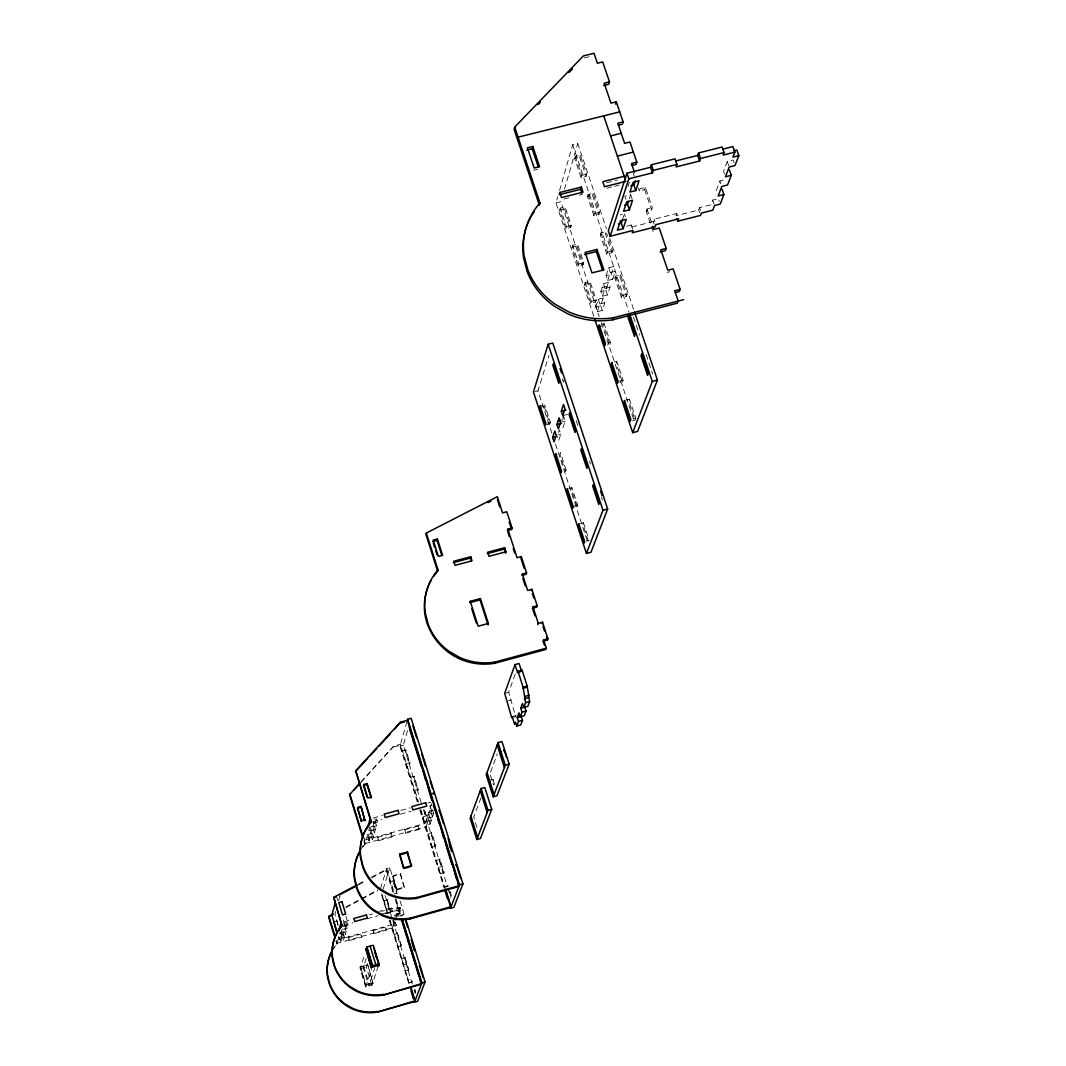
<?xml version="1.0" encoding="UTF-8"?>
<svg xmlns="http://www.w3.org/2000/svg" width="1066" height="1066" viewBox="0 0 1066 1066"><rect width="100%" height="100%" fill="white"/><g stroke="black" fill="none" stroke-linecap="round" stroke-linejoin="round"><path stroke-width="0.75" stroke-dasharray="5 3.75" d="M335.777 911.323L334.964 914.322L339.574 929.472M338.615 900.823L339.841 896.319L340.774 899.398M337.989 925.648L336.803 920.371M360.548 849.895A46.811 45.398 18.3 0 1 365.092 843.606L364.066 840.288L365.345 835.704M332.752 949.819A42.44 41.481 18.7 0 1 336.883 944.063L340.214 932.19M362.906 846.897A46.771 45.372 18.3 0 1 364.839 844.472L369.795 826.856M340.294 933.23L340.494 932.51L342.333 938.573L347.343 920.984L345.944 916.347M396.166 925.461L395.233 922.423L392.141 923.289L393.074 926.327L396.166 925.461L397.138 922.53L394.047 923.396L393.114 920.358L391.662 924.755L339.255 939.439L342.119 929.259L345.237 928.393L346.17 931.457L345.331 934.376L342.226 935.242L341.293 932.19L344.398 931.324L345.331 934.376M343.785 923.343L346.93 922.463L347.862 925.555L347.01 928.513L343.878 929.392L344.718 926.434L342.799 917.226M367.957 837.596L368.956 834.078L372.367 833.132L373.393 836.464L372.394 839.981L368.983 840.927L367.957 837.596L371.368 836.65L372.367 833.132M369.955 830.534L370.955 826.963L374.393 826.017L375.432 829.375L374.406 832.932L370.981 833.878L369.955 830.534L373.38 829.588L374.393 826.017M360.828 782.551L393.74 746.133L400.483 744.295L418.498 802.085M340.574 941.038L341.4 938.147L340.467 935.109L343.572 934.229L344.505 937.28L343.678 940.172L340.574 941.038L339.654 938L342.746 937.134L343.678 940.172M342.226 935.242L343.052 932.324L346.17 931.457M368.983 840.927L369.982 837.41L368.956 834.078M370.981 833.878L371.994 830.334L370.955 826.963M373.007 826.75L374.033 823.152L372.98 819.767L376.445 818.808L377.484 822.192L376.458 825.804L373.007 826.75L371.967 823.378L375.419 822.432L376.445 818.808M417.286 801.819L399.95 746.173L407.119 721.202M593.802 316.229L555.972 202.926L557.785 196.637M559.583 190.348L572.695 144.723L577.745 143.457L606.434 228.644M421.163 802.471L403.308 745.254L407.905 729.41M564.514 189.108L577.745 143.457M349.235 940.598L348.515 936.841L349.235 940.598L361.561 937.134L360.854 933.39L361.561 937.134M378.43 840.714L377.67 836.517L378.43 840.714L392.008 836.97L391.249 832.773L392.008 836.97M559.637 210.162L560.223 208.15L565.127 206.924L571.323 225.459L570.723 227.458L565.833 228.697L559.637 210.162L564.54 208.923L565.127 206.924M574.654 158.501L575.267 156.369L580.317 155.103L586.726 174.144L586.087 176.25L581.05 177.516L574.654 158.501L579.691 157.235L580.317 155.103M405.626 750.877L405.906 749.931L402.535 750.85L402.255 751.797L405.626 750.877L409.73 764.002L406.359 764.922L406.626 763.989L409.997 763.069L405.906 749.931M565.833 228.697L566.419 226.698L560.223 208.15M581.05 177.516L581.676 175.41L575.267 156.369M409.73 764.002L409.997 763.069M572.029 247.272L572.629 245.3L577.545 244.047L583.782 262.689L583.169 264.648L578.252 265.9L572.029 247.272L576.933 246.019L577.545 244.047M587.459 196.597L588.099 194.505L593.149 193.226L599.598 212.361L598.945 214.439L593.882 215.718L587.459 196.597L592.509 195.318L593.149 193.226M413.821 777.154L414.101 776.235L410.73 777.154L410.45 778.073L413.821 777.154L417.939 790.319L414.554 791.252L414.847 790.332L418.218 789.413L414.101 776.235M380.522 888.511L386.665 868.537L389.796 867.671L398.124 894.667M383.12 889.164L389.796 867.671M551.855 433.116L537.957 390.796L548.963 355.391M578.252 265.9L578.865 263.942L572.629 245.3M593.882 215.718L594.535 213.64L588.099 194.505M360.015 967.195L367.65 964.41L373.033 983.518L365.611 985.61L360.015 967.195L367.424 965.116M378.217 966.156L371.914 985.197L365.745 986.943L360.188 968.688L364.532 954.776M361.547 966.769L361.774 966.062M373.886 933.683L373.193 929.925L373.886 933.683L386.198 930.232L385.506 926.474L386.198 930.232M405.573 833.212L404.827 829.015L405.573 833.212L419.125 829.468L418.378 825.271L419.125 829.468M417.939 790.319L418.218 789.413M366.198 958.547L363.266 967.821L368.836 986.077L374.606 968.461M392.794 876.492L393.061 875.652L400.55 873.56L404.4 887.765L396.912 889.857L392.794 876.492L400.27 874.413L400.55 873.56M365.878 965.543L366.104 964.85M387.065 900.464L387.304 899.717L384 901.316L387.065 900.464L390.782 912.536L387.704 913.389L381.681 893.788M393.101 881.489L393.341 880.716L389.969 882.368L393.101 881.489L396.885 893.774L393.341 880.716M545.326 424.974L549.856 423.788L544.153 406.439L544.673 404.8L540.142 405.986M371.914 985.197L366.358 966.942L367.837 962.292M584.488 284.569L585.101 282.637L590.031 281.371L596.294 300.106L595.667 302.024L590.737 303.29L584.488 284.569L589.405 283.303L590.031 281.371M600.331 234.893L600.984 232.841L606.061 231.549L605.395 233.601L611.871 252.815L606.794 254.108L600.331 234.893L605.395 233.601M387.704 913.389L382.374 894.534M365.611 985.61L360.228 966.502M396.912 889.857L393.061 875.652M365.745 986.943L371.461 969.34M391.528 907.939L392.235 911.776L391.528 907.939L378.976 911.457M390.782 912.536L387.304 899.717M549.856 423.788L550.376 422.163L544.673 404.8M563.994 380.362L563.434 382.081L561.955 377.63M628.021 186.51L629.393 182.299M590.737 303.29L591.364 301.372L585.101 282.637M606.794 254.108L607.46 252.082L600.984 232.841M622.331 220.129L624.396 213.866L620.079 214.959M629.34 198.862L630.686 194.745L624.863 196.224L626.262 200.355M426.467 815.836L423.082 816.783L422.789 817.662L426.173 816.729L426.467 815.836L424.175 808.494M611.871 252.815L612.537 250.79L606.554 233.028M431.69 803.591L425.147 823.405L364.066 840.288M595.761 306.941L598.306 299.253L603.263 297.987L604.848 302.717L602.277 310.379L597.333 311.658L595.761 306.941L600.704 305.675L603.263 297.987M600.864 291.498L603.449 283.663L608.459 282.383L610.058 287.14L607.447 294.962L602.45 296.241L600.864 291.498L605.848 290.219L608.459 282.383M606.061 275.748L608.713 267.766L613.763 266.473L611.098 274.468L612.71 279.252L607.673 280.545L606.061 275.748L611.098 274.468M373.033 983.518L368.116 965.943M395.033 920.464L392.594 927.78L337.083 943.343A42.467 41.507 18.7 0 0 332.938 949.1M597.333 311.658L599.878 303.983L598.306 299.253M602.45 296.241L605.048 288.433L603.449 283.663M607.673 280.545L610.325 272.576L608.713 267.766M397.192 916.547L398.178 913.575L395.073 914.441L396.006 917.506L398.497 910.031L381.255 914.841M400.176 907.579L399.177 910.591L396.059 911.457L397.005 914.521L400.123 913.655L401.122 910.657L400.176 907.579L397.045 908.459L397.991 911.523L401.122 910.657M429.118 820.687L425.734 821.633L426.773 824.951L430.158 824.005L429.118 820.687L430.304 817.129L426.906 818.062L427.946 821.393L431.344 820.46L430.304 817.129M431.503 813.545L428.092 814.477L429.132 817.822L432.543 816.876L431.503 813.545L432.703 809.933L429.278 810.88L430.331 814.224L433.755 813.278L432.703 809.933M558.477 432.436L559.344 429.838L560.783 434.222L558.611 440.698L557.172 436.327M562.621 419.991L563.727 416.673L560.649 417.472M645.423 187.429L644.677 189.655L639.334 191.001L640.08 188.775L645.423 187.429L652.325 207.71L651.566 209.909L646.223 211.268L651.006 225.326M430.158 824.005L431.344 820.46M432.543 816.876L433.755 813.278M562.968 427.679L565.18 421.097L563.727 416.673M612.71 279.252L615.375 271.284L610.325 272.576M626.635 226.179L631.205 225.019L630.419 227.351L653.231 221.555L654.031 219.236L676.817 213.453L678.216 217.504M400.643 915.441L403.774 914.561L400.39 916.187L395.899 900.037M614.895 278.213L615.575 276.201L620.652 274.908L627.168 294.256L626.475 296.241L621.398 297.547L614.895 278.213L619.972 276.907L620.652 274.908M397.285 933.696L397.538 932.977L394.22 934.562L397.285 933.696L401.016 945.822L397.938 946.688L401.269 945.102L397.538 932.977M431.33 833.292L431.637 832.413L427.946 834.225L431.33 833.292L435.474 846.551L432.09 847.497L435.781 845.684L431.637 832.413M601.677 324.224L604.142 323.598L603.503 325.476L609.805 344.305L607.327 344.944M646.223 211.268L646.969 209.056L652.325 207.71M621.398 297.547L622.078 295.562L615.575 276.201M401.016 945.822L401.269 945.102M435.474 846.551L435.781 845.684M566.139 470.106L565.593 471.678L559.85 454.223L560.396 452.637L566.139 470.106L563.101 470.905M609.805 344.305L610.445 342.439L604.142 323.598M404.76 957.961L405 957.255L401.682 958.827L404.76 957.961L408.491 970.127L405.413 970.993L408.744 969.434L405 957.255M439.618 859.849L439.925 858.996L436.234 860.795L439.618 859.849L443.776 873.161L440.378 874.107L444.082 872.321L439.925 858.996M568.858 488.415L571.896 487.615L571.336 489.174L577.092 506.71L572.549 507.909M614.296 361.96L616.761 361.321L616.108 363.173L622.437 382.094L619.959 382.734M676.817 213.453L675.977 215.785L698.696 210.015L699.562 207.683L710.929 204.792L712.701 200.088L718.391 198.649L719.323 201.354M511.707 717.764L515.691 716.685L508.669 692.234L515.797 672.579M408.491 970.127L408.744 969.434M443.776 873.161L444.082 872.321M577.092 506.71L577.652 505.164L571.896 487.615M622.437 382.094L623.104 380.256L616.761 361.321M409.411 982.492L412.502 981.613L409.157 983.185L390.263 920.211M446.801 886.819L444.535 887.445L420.79 809.427M447.933 886.499L448.24 885.659L444.855 886.619M480.939 797.901L473.744 817.236L477.568 829.401M490.533 772.144L497.382 753.782M580.397 523.566L583.435 522.753L582.875 524.285L588.179 540.435M625.729 400.216L629.446 399.244L628.78 401.056L635.136 420.071L632.658 420.724M489.147 780.432L492.905 779.393L493.931 784.829M716.285 190.601L719.91 181.007L725.666 179.554M734.061 162.778L733.102 160.02L727.278 161.486L723.574 171.306L724.534 174.051M635.136 420.071L635.816 418.285L629.446 399.244M361.068 781.631L393.74 746.133M358.629 884.087L365.944 880.21M371.794 877.091L386.425 869.323L393.527 892.349M358.416 884.86L365.718 880.982M371.568 877.864L386.185 870.096L393.287 893.108M346.037 906.86L360.401 899.211M361.84 898.451L377.644 890.043M345.824 907.606L360.188 899.957M361.627 899.198L377.417 890.79M360.188 968.688L366.358 966.942M403.548 964.917L406.626 964.037M365.838 984.917L373.26 982.825M342.946 926.314L346.077 925.435L347.01 928.513M344.718 926.434L347.862 925.555M397.685 915.054L394.58 915.934L397.551 906.953L381.881 911.323M341.4 938.147L344.505 937.28M348.302 937.56L360.641 934.109M372.967 930.658L385.279 927.207M438.313 867.444L441.697 866.498M397.178 889.017L404.68 886.925M394.007 893.881L397.125 893.002M333.525 921.97L336.603 921.104M344.198 921.863L352.06 919.665M369.329 914.828L372.474 913.962M381.495 914.095L392.475 911.03M387.944 912.656L391.022 911.79M343.572 925.381L353.006 922.743M367.144 918.799L378.124 915.721M369.982 837.41L373.393 836.464M377.417 837.396L390.982 833.652M404.547 829.894L418.085 826.15M365.092 843.606L426.173 826.71L431.53 810.6L430.491 807.242L433.915 806.296M373.113 818.062L382.361 815.517M400.816 810.427L410.037 807.881M428.159 802.885L430.917 802.125M372.62 821.873L381.855 819.328M400.336 814.224L411.09 811.266M429.212 806.269L431.97 805.51M374.033 823.152L377.484 822.192M428.692 812.678L432.103 811.732M371.994 830.334L375.432 829.375M393.474 747.079L400.216 745.241L417.752 801.512M399.95 746.173L403.308 745.254M512.133 716.618L516.117 715.526M504.684 693.313L508.669 692.234M508.495 700.708L511.147 699.989M586.193 541.208L589.231 540.395M573.095 506.377L577.652 505.164M633.337 418.938L635.816 418.285M619.386 381.228L623.104 380.256M539.636 407.625L544.153 406.439M562.781 415.647L567.405 414.434L566.432 411.489M547.364 422.949L550.376 422.163M562.102 421.896L565.18 421.097M557.731 435.021L560.783 434.222M607.98 343.065L610.445 342.439M534.945 391.582L537.957 390.796M622.078 295.562L627.168 294.256M599.878 303.983L604.848 302.717M578.865 263.942L583.782 262.689M602.157 287.593L607.154 286.314M666.996 272.39L669.688 271.71M605.048 288.433L610.058 287.14M591.364 301.372L596.294 300.106M566.419 226.698L571.323 225.459M607.46 252.082L612.537 250.79M606.687 182.752L617.387 180.061M563.954 199.009L571.629 197.077M579.291 195.145L582.369 194.372M606.86 188.202L612.977 186.657M614.509 186.27L619.093 185.124M555.972 202.926L560.863 201.701L599.252 316.535M594.535 213.64L599.598 212.361M533.573 170.28L537.597 169.267M581.676 175.41L586.726 174.144M584.235 57.91L591.817 56.045M727.278 161.486L728.718 165.63M719.91 181.007L720.856 183.738M712.701 200.088L714.1 204.152M699.562 207.683L700.495 210.375M698.696 210.015L699.629 212.72M644.677 189.655L651.566 209.909M654.031 219.236L654.95 221.941M653.231 221.555L654.151 224.26M646.969 209.056L652.299 224.713M633.271 173.172L634.283 176.143M638.321 188.029L639.334 191.001M651.539 226.898L653.125 231.589M630.686 194.745L632.098 198.889M631.205 225.019L632.578 229.083M624.396 213.866L625.329 216.598M609.619 238.104L634.057 310.672M579.691 157.235L586.087 176.25M592.509 195.318L598.945 214.439M619.972 276.907L626.475 296.241M633.51 317.122L639.547 335.057M646.103 354.538L652.672 374.073M572.695 144.723L628.953 311.992M605.848 290.219L607.447 294.962M600.704 305.675L602.277 310.379M564.54 208.923L570.723 227.458M576.933 246.019L583.169 264.648M589.405 283.303L595.667 302.024M601.357 322.825L634.483 421.936M576.2 420.737L578.172 426.693M589.538 461.085L590.524 464.083M601.451 497.142L602.437 500.154M583.435 522.753L588.752 538.916M555.466 444.082L587.886 542.821M492.905 779.393L495.25 786.761M490.467 775.262L493.465 784.723M450.105 891.602L451.491 896.066M423.882 809.387L426.173 816.729M449.319 890.963L451.638 898.385M423.642 810.427L447.427 886.712M447.92 888.298L450.891 897.838M420.497 810.32L444.535 887.445M419.764 809.76L444.042 887.658M400.27 874.413L404.4 887.765M400.083 901.01L404.987 916.893M375.419 822.432L376.458 825.804M386.665 868.537L394.02 892.362M395.979 898.705L401.362 916.174M395.18 899.264L400.39 916.187M373.38 829.588L374.406 832.932M398.178 913.575L399.124 916.627M371.368 836.65L372.394 839.981M414.847 989.248L415.793 992.299M414.594 989.928L415.527 992.979M385.066 895.48L392.355 919.172M392.834 920.744L412.275 983.918M414.221 990.234L415.18 993.392M390.036 920.957L409.157 983.185M381.508 894.747L387.344 913.709M389.277 920.025L409.197 984.784M363.892 841.367L364.839 844.472M363.759 966.276L369.329 984.558M360.668 967.142L366.238 985.437M336.696 897.199L337.629 900.277M338.322 936.401L339.255 939.439M336.163 940.305L337.083 943.343M335.963 941.025L336.883 944.063"/><path stroke-width="1.5" d="M514.718 127.094L514.145 129.386L539.369 205.205L539.982 202.993L514.718 127.094L583.382 55.912L594.015 53.3L597.4 63.254L602.703 61.935L609.499 81.869L608.793 84.214L603.489 85.533M359.948 782.857L349.568 794.77L362.933 838.262M458.82 886.566L417.152 898.212A47.73 46.224 18.3 0 1 388.437 894.627L379.962 889.75A47.73 46.224 18.3 0 1 362.707 866.871L360.495 857.584A47.73 46.224 18.3 0 1 371.075 822.299L355.711 770.705L400.523 722.095L407.399 720.23L459.14 885.713L417.446 897.359A47.77 46.264 18.3 0 1 388.704 893.774L380.216 888.897A47.77 46.264 18.3 0 1 362.96 865.992L360.734 856.704A47.77 46.264 18.3 0 1 371.328 821.393L355.711 770.705M512.066 528.043L507.829 529.162L507.389 530.562L511.6 529.442L512.066 528.043L506.79 511.773L502.579 512.893L497.329 496.663L426.32 533.053L425.947 534.452L437.646 571.243A58.71 55.765 17.7 0 0 433.622 576.413M333.098 913.749L328.594 916.773L335.044 938M337.789 931.684A43.226 42.2 18.6 0 1 341.999 925.821L333.751 897.305L357.163 884.873M363.719 784.496L363.466 785.442L366.931 784.483L367.184 783.55L363.719 784.496L367.877 798.008L371.354 797.062L367.184 783.55M538.463 167.482L532.2 148.747L532.813 146.468L527.443 147.801L534.173 168.028L539.556 166.682L532.813 146.468M335.097 903.195L331.886 915.188L337.402 933.363M361.041 806.469L364.878 820.62L361.041 806.469L357.643 807.402L361.481 821.553L357.856 809.774M535.572 158.834L536.171 156.569M333.725 921.237L336.736 932.577M362.84 813.984L363.08 813.092M369.009 791.225L369.262 790.306M441.764 555.213L437.033 540.369L437.42 538.97L433.169 540.089L438.366 556.452L442.617 555.319L437.42 538.97M371.354 797.062L371.088 797.981L366.931 784.483M437.646 571.243L438.019 569.87L426.32 533.053M338.828 930.725L341.053 922.743M367.477 828.069L370.035 818.915M341.999 925.821L333.751 897.305M371.075 822.299L371.328 821.393M394.647 729.144L400.523 722.095M407.119 721.202L407.678 719.244L411.13 718.311L462.937 883.887L453.876 907.379L450.478 908.325L459.473 884.847L407.678 719.244M559.837 192.48L559.197 194.705L580.664 189.308L581.33 187.083L559.837 192.48L561.529 197.57L583.035 192.146L581.33 187.083M409.211 727.891L409.491 726.905M413.395 741.256L413.675 740.297M471.185 560.836L470.732 556.732L453.743 561.249L455.049 565.34L472.038 560.823L470.732 556.732M417.579 754.661L417.872 753.702M615.588 104.175L616.295 101.856L610.978 103.175L604.169 83.188L609.499 81.869M548.137 344.265L533.44 391.968L586.42 553.441L590.977 552.228L607.647 509.042L552.788 343.065L548.137 344.265L602.956 510.281L586.42 553.441M470.213 601.317L469.8 602.65L480.02 599.918L480.433 598.572L470.213 601.317L478.168 626.208L488.401 623.463L480.433 598.572M422.069 767.134L425.507 780.045M616.295 101.856L623.117 121.897L622.397 124.202L618.413 125.202M366.957 946.994L366.464 948.593L372.154 967.222L372.66 965.649L366.957 946.994L373.273 945.222L378.976 963.864L378.217 966.156L379.083 965.263L373.833 948.087M399.883 854.053L399.603 854.932L407.239 852.813L407.518 851.934L399.883 854.053L403.814 868.55L400.07 856.451M426.28 780.592L429.718 793.504M602.663 270.458L596.32 251.563L597.013 249.404L585.141 252.429L592.003 272.923L603.889 269.898L597.013 249.404M505.964 551.802L505.511 553.187L504.644 547.711L487.695 552.215L489.014 556.305L505.964 551.802L504.644 547.711M375.032 951.871L376.218 957.255M722.655 149.147L732.928 146.562L734.86 152.118L723.121 155.076L724.054 152.571L722.122 147.001L698.603 152.918L700.522 158.488L699.616 160.993L676.071 166.922L676.937 164.431L675.018 158.847L651.406 164.777L650.566 167.269L626.928 173.212L608.326 230.829L610.152 236.252L633.044 230.443L632.258 232.761L655.07 226.965L655.883 224.646L678.669 218.85L677.829 221.182L700.549 215.412L701.428 213.08L712.781 210.189L714.566 205.498L720.256 204.059L723.881 194.585L722.002 189.148M610.152 236.252L628.833 178.808L626.928 173.212M623.117 121.897L617.787 123.23L624.623 143.337L629.966 142.005L636.828 162.152L636.082 164.404L632.085 165.417M375.299 966.329L375.818 964.757L370.115 946.102M488.401 623.463L487.975 624.783L480.02 599.918M623.144 228.697L626.248 219.329L620.479 220.795L617.401 230.163L623.144 228.697L621.305 223.26L622.331 220.129M629.393 209.855L632.564 200.261L626.728 201.74L623.583 211.321L629.393 209.855L627.528 204.352L628.434 201.607M635.776 190.574L639.014 180.78L633.124 182.259L629.913 192.053L635.776 190.574L633.884 185.031L635.269 180.82M433.635 794.05L433.942 793.131L430.491 794.077L430.184 795.009L431.877 800.406M552.628 437.526L554.773 431.037L556.212 435.408L554.053 441.884L552.628 437.526L555.653 436.727M556.932 424.481L559.117 417.872L560.569 422.296L558.384 428.878L556.932 424.481L561.515 423.282M561.316 411.21L563.541 404.494L565.007 408.944L562.781 415.647L561.316 411.21L565.939 410.01M407.518 851.934L411.463 866.431L407.239 852.813M435.767 810.96L436.873 816.383M507.829 529.162L517.063 557.718L521.301 556.585L520.834 557.971L524.206 568.365M598.572 326.756L599.212 324.864L605.515 343.705L604.862 345.571L598.572 326.756L601.037 326.116M628.833 178.808L652.472 172.852L653.311 170.373L651.406 164.777M438.912 810.92L439.232 810.013M526.591 572.948L522.367 574.081L521.9 575.44L526.124 574.308L526.591 572.948L521.301 556.585M431.037 580.584A58.71 55.765 17.7 0 0 424.854 613.789C427.759 633.51 441.404 650.58 459.406 658.788A58.71 55.765 17.7 0 0 494.731 663.292L495.17 662.013L546.325 648.168L543.647 639.906L547.897 638.761L542.554 622.251L538.303 623.397L537.824 624.716M531.081 216.691A74.673 68.877 17.5 0 0 523.539 257.745L527.164 271.723A74.673 68.877 17.5 0 0 554.533 306.382L567.858 313.87A74.673 68.877 17.5 0 0 612.763 319.8L613.47 317.721L683.626 299.666M404.454 927.78L404.201 928.526L401.349 919.265M440.005 824.498L443.456 837.45M332.046 951.045A42.44 41.481 18.7 0 0 327.382 975.723C329.341 990.114 339.001 1002.826 352.166 1008.876A42.44 41.481 18.7 0 0 377.697 1012.007L415.047 1000.814L410.823 987.076M337.083 932.923A43.226 42.2 18.6 0 0 332.339 958.041C334.338 972.685 344.198 985.61 357.59 991.766A43.226 42.2 18.6 0 0 383.6 994.978L421.656 983.585L402.069 920.065M359.535 852.107A46.771 45.372 18.3 0 0 354.458 879.104L356.63 888.218A46.771 45.372 18.3 0 0 373.513 910.657L381.828 915.454A46.771 45.372 18.3 0 0 409.957 918.945L410.237 918.132L451.105 906.686L445.775 889.59M417.152 898.212L417.446 897.359M407.998 940.878L408.265 940.145M444.242 838.063L447.707 851.014M531.428 590.697L531.907 589.351L527.67 590.484L522.367 574.081M411.143 939.999L411.396 939.266M534.919 615.735L532.507 608.26L532.987 606.914L537.224 605.781L531.907 589.351M699.616 160.993L697.697 155.423L698.603 152.918M520.275 671.807L517.556 672.539L518.009 671.327L522.087 670.221L521.634 671.433L519.089 663.518L515.011 664.611L504.684 693.313L511.707 717.764L512.133 716.618L514.625 724.4L515.491 722.122L516.73 726.026L520.728 724.933L522.487 720.336L521.234 716.419M537.224 605.781L536.744 607.114L532.507 608.26M652.818 226.272L653.884 229.403L659.254 228.044L666.197 248.431L665.411 250.59L660.054 251.962M451.638 851.561L448.133 838.462M415.9 964.943L415.633 965.649L411.822 953.257M452.744 865.246L456.208 878.237M481.099 788.52L470.119 818.235L476.835 839.528L480.446 838.529L491.719 809.334L484.817 787.508L481.099 788.52L488.001 810.36L476.835 839.528M498.075 742.589L486.203 774.716L493.198 796.795L496.956 795.756L509.148 764.175L501.939 741.523L498.075 742.589L505.284 765.241L493.198 796.795M542.074 623.57L542.554 622.251M455.888 865.166L456.208 864.286L460.472 877.918M516.73 726.026L518.476 721.442L517.223 717.525L518.969 712.888L520.235 716.818L522.007 712.155L520.741 708.21L522.513 703.507L523.779 707.464L525.578 702.734L523.1 687.224L518.009 671.327M544.499 645.33L543.154 641.199L543.647 639.906M520.741 708.21L527.843 706.358L529.655 701.628L527.19 686.118L522.087 670.221M503.685 750.797L504.098 749.718L506.497 757.26M412.915 995.378L413.168 994.698M449.026 899.984L448.706 900.81L445.002 888.937M457.008 878.89L458.393 885.206M543.154 641.199L547.404 640.053L547.897 638.761M666.197 248.431L660.827 249.804L667.782 270.258L673.152 268.885L680.135 289.392L679.335 291.498L675.311 292.537M546.325 648.168L545.832 649.461L494.731 663.292M734.86 152.118L732.955 157.115L738.805 155.636L736.873 150.093L733.954 150.826M422.602 977.176L422.882 976.469M402.335 919.358L421.923 982.879L414.527 1002.16L417.619 1001.294L425.067 981.986L405.48 918.479M524.778 707.118L526.044 711.062L524.259 715.712L517.223 717.525M634.59 312.258L657.429 380.082L637.628 431.37L632.684 432.663L652.312 381.415L630.019 315.136M729.357 169.84L731.263 175.33L727.558 185.004L721.802 186.47L718.164 196.037L723.881 194.585M738.805 155.636L735.007 165.536L729.197 167.002L725.48 176.796L731.263 175.33M354.072 789.879L359.708 783.763M355.471 771.651L367.783 758.286M370.022 755.861L376.738 748.572M378.976 746.147L390.169 734.008M538.143 104.508L540.435 102.136M569.004 72.515L572.442 68.957M333.551 898.065L336.483 896.519M339.401 894.96L356.95 885.633M330.034 916.014L332.912 914.481M488.015 502.646L490.973 501.127M377.697 1012.007L414.794 1001.494M372.66 965.649L378.976 963.864M379.083 965.263L371.514 967.395L365.798 948.647L371.288 968.115M421.923 982.879L425.067 981.986M383.6 994.978L421.376 984.291L419.471 978.068M409.957 918.945L450.798 907.512L449.119 902.156M404.107 867.684L411.743 865.552M405.346 868.124L409.93 866.845M459.473 884.847L462.937 883.887M488.001 810.36L491.719 809.334M505.284 765.241L509.148 764.175M357.403 808.308L360.801 807.375M361.72 820.66L365.118 819.727M522.007 712.155L526.044 711.062M518.476 721.442L522.487 720.336M523.1 687.224L527.19 686.118M522.66 688.423L526.737 687.317M400.243 723.081L404.374 721.948M525.205 696.378L529.296 695.272M524.312 698.763L528.376 697.657M525.578 702.734L529.655 701.628M453.343 562.621L470.319 558.104M487.269 553.6L504.191 549.097M432.796 541.488L437.033 540.369M602.956 510.281L607.647 509.042M652.312 381.415L657.429 380.082M558.024 421.19L561.089 420.39M680.135 289.392L674.751 290.778L678.243 301.052L677.456 303.144L612.763 319.8M618.44 223.993L621.305 223.26M584.474 254.574L596.32 251.563M675.724 160.953L697.697 155.423M624.223 176.29L602.796 181.673L604.502 186.737L625.929 181.353M653.311 170.373L676.937 164.431M700.522 158.488L724.054 152.571M630.952 185.764L633.884 185.031M624.623 205.085L627.528 204.352M526.844 150.079L532.2 148.747M610.525 135.942L621.212 133.277M617.361 156.089L633.391 152.065M636.828 162.152L631.485 163.498L634.51 172.412M518.076 137.168L619.706 111.877M676.91 218.49L677.829 221.182M650.566 167.269L652.472 172.852M603.716 115.848L625.076 178.821M580.664 189.308L581.943 193.106M594.855 319.374L632.684 432.663M560.063 368.503L561.542 372.94M600.558 491.026L602.05 495.543M509.215 522.06L511.6 529.442M532.4 593.682L533.839 598.159M543.034 626.568L544.499 631.059M546.432 637.055L547.404 640.053M532.987 606.914L538.303 623.397M497.369 499.568L499.741 506.936M507.869 532.067L509.321 536.571M513.212 548.59L514.665 553.094M522.86 578.425L525.271 585.874M515.011 664.611L517.556 672.539M471.785 608.873L476.262 622.864M433.262 542.98L434.688 547.431M435.621 550.402L437.047 554.853M497.196 744.974L504.391 767.587M487.042 772.45L494.051 794.57M480.286 790.732L487.175 812.532M470.905 816.13L477.621 837.476M412.928 725.973L416.659 737.872M421.776 754.262L425.521 766.201M430.198 781.151L432.543 788.64M439.698 811.519L443.456 823.538M449.279 844.019L450.691 848.549M409.677 729.371L421.31 766.601M433.356 805.123L435.048 810.533M437.82 819.394L439.219 823.898M448.173 852.52L451.957 864.606M445.028 890.843L447.507 898.785M405.68 920.731L407.585 926.9M411.876 940.812L412.835 943.903M413.315 945.449L414.741 950.099M419.524 965.609L422.403 974.924M363.932 786.935L367.17 797.435M412.089 943.09L414.474 950.832M404.667 930.072L411.343 951.711M416.113 967.208L418.991 976.523M411.036 989.275L413.848 998.442M411.13 991.113L413.555 999.002M349.795 793.864L363.12 837.183M366.717 947.794L368.609 954.003M370.502 960.213L372.407 966.436M328.794 916.04L335.244 937.267M531.867 215.345A74.673 68.877 17.5 0 1 534.439 211.374M613.47 317.721A74.767 68.957 17.5 0 1 568.511 311.792L555.173 304.276A74.767 68.957 17.5 0 1 527.763 269.578L524.126 255.6A74.767 68.957 17.5 0 1 539.982 202.993M410.237 918.132A46.811 45.398 18.3 0 1 382.081 914.628L373.766 909.844A46.811 45.398 18.3 0 1 356.87 887.378L354.698 878.264A46.811 45.398 18.3 0 1 359.775 851.241M495.17 662.013A58.777 55.818 17.7 0 1 459.819 657.495L449.359 651.526A58.777 55.818 17.7 0 1 427.999 623.717L425.214 612.457A58.777 55.818 17.7 0 1 438.019 569.87M377.924 1011.341A42.467 41.507 18.7 0 1 352.38 1008.196L344.838 1003.839A42.467 41.507 18.7 0 1 329.541 983.358L327.582 975.03A42.467 41.507 18.7 0 1 332.246 950.326M383.84 994.285A43.266 42.227 18.6 0 1 357.816 991.074L350.141 986.636A43.266 42.227 18.6 0 1 334.537 965.796L332.539 957.321A43.266 42.227 18.6 0 1 342.213 925.088M540.142 405.986L539.636 407.625L545.326 424.974L545.845 423.349L540.142 405.986M553.454 363.772L552.908 365.505L558.771 383.28L559.33 381.561L553.454 363.772M368.716 953.644L370.395 960.573L368.716 953.644M555.852 453.823L555.319 455.422L561.049 472.878L561.582 471.305L555.852 453.823M569.644 412.809L569.071 414.501L574.987 432.396L575.56 430.731L569.644 412.809M567.339 488.814L566.792 490.373L572.549 507.909L573.095 506.377L567.339 488.814M581.49 448.679L580.903 450.332L586.833 468.307L587.419 466.681L581.49 448.679M611.817 362.6L611.164 364.452L617.494 383.374L618.147 381.548L611.817 362.6M628.607 314.976L627.914 316.935L634.457 336.376L635.149 334.431L628.607 314.976M578.878 523.966L578.318 525.498L584.101 543.114L584.674 541.608L578.878 523.966M593.376 484.724L592.789 486.336L598.746 504.405L599.359 502.819L593.376 484.724M624.489 400.536L623.823 402.348L630.179 421.363L630.859 419.578L624.489 400.536M641.719 353.939L641.012 355.857L647.582 375.405L648.301 373.513L641.719 353.939M489.147 780.432L491.093 788.813L489.147 780.432M500.234 750.77L502.233 759.392L500.234 750.77M341.92 901.716L338.775 902.596L342.532 914.934L345.677 914.055L341.92 901.716M366.424 914.961L353.859 918.479L354.791 921.557L367.37 918.053L366.424 914.961M398.018 810.36L384.16 814.171L385.212 817.569L399.07 813.744L398.018 810.36M425.694 802.738L411.862 806.549L412.915 809.92L426.746 806.109L425.694 802.738"/></g></svg>
